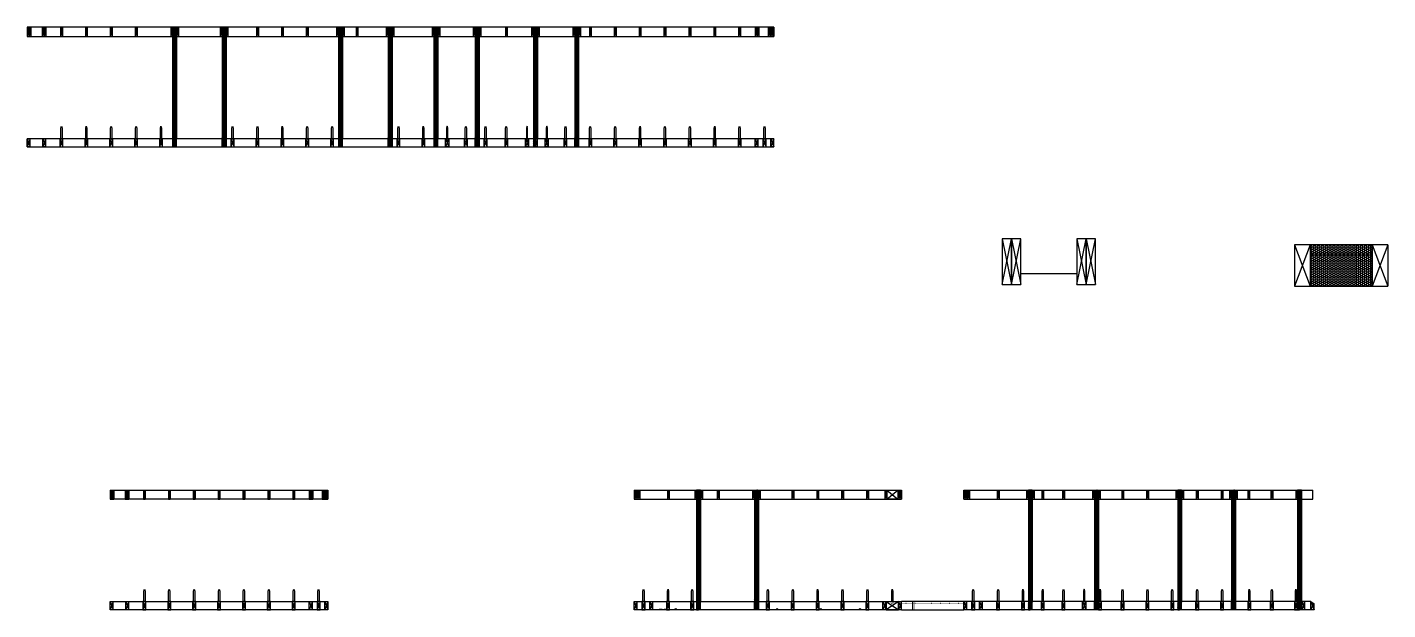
# Model space of a CAD drawing. Header units: millimetres. Extents: x 19527 to 90049, y 9890 to 62875.
# Drawn here: x 48442 to 81245, y 48841 to 62875 of the extents above; entities that cross this region are included whole.
import ezdxf

# ---------------------------------------------------------------- set-up
doc = ezdxf.new("R2010")
doc.units = ezdxf.units.MM
for name, pattern in [('ACAD_ISO03W100', [30, 12, -18]), ('ACAD_ISO07W100', [3, 0, -3]), ('DOT2', [3.175, 0, -3.175])]:
    doc.linetypes.add(name, pattern=pattern)
for name, color, linetype, lineweight, true_color in [('Lisse_basse ... Entretoises_broches', 6, 'Continuous', 25, 0xff00ff), ('Lisse_basse ... Madrier', 1, 'Continuous', 25, 0xff0000), ('Lisse_haute ... Entretoises_aiguilles', 6, 'Continuous', 25, 0xff00ff), ('Lisse_haute ... Madrier', 1, 'Continuous', 25, 0xff0000), ('Menuiseries ... Précadres', 136, 'Continuous', 25, 0x008080)]:
    doc.layers.add(name, color=color, linetype=linetype, lineweight=lineweight, true_color=true_color)

# ---------------------------------------------------------------- blocks, each defined once
blk = doc.blocks.new('madrier_lisse_basse')
at = {"layer": 'Lisse_basse ... Madrier'}
for p, q in [((0, 1000), (-375, 1000)), ((-375, 1000), (-375, 0)), ((-375, 1000), (0, 0)), ((0, 1000), (-375, 0)), ((0, 1000), (0, 0)), ((-375, 0), (0, 0))]:
    blk.add_line(p, q, dxfattribs=at)
blk = doc.blocks.new('madrier_lisse_haute')
at = {"layer": 'Lisse_haute ... Madrier'}
for p, q in [((0, 1100), (-225, 1100)), ((-225, 1100), (-225, 0)), ((-225, 1100), (0, 0)), ((-225, 0), (0, 1100)), ((0, 0), (0, 1100)), ((-225, 0), (0, 0))]:
    blk.add_line(p, q, dxfattribs=at)
blk = doc.blocks.new('Entretoise_broche_coupe_transverse')
at = {"layer": 'Lisse_basse ... Entretoises_broches'}
for p, q in [((-30, 0), (-15, 50)), ((-30, -250), (-30, 0)), ((-15, 50), (0, 0)), ((0, 0), (0, -250)), ((-52.5, -250), (-52.5, -300)), ((22.5, -250), (-52.5, -250)), ((-52.5, -250), (22.5, -450)), ((22.5, -250), (-52.5, -450)), ((-52.5, -300), (-52.5, -450)), ((-40, -250), (10, -250)), ((22.5, -300), (22.5, -250)), ((22.5, -450), (22.5, -300)), ((-52.5, -450), (22.5, -450))]:
    blk.add_line(p, q, dxfattribs=at)
at = {"layer": 'Lisse_basse ... Entretoises_broches', "linetype": 'ACAD_ISO03W100'}
for p, q in [((-30, -300), (-30, -250)), ((0, -250), (0, -300))]:
    blk.add_line(p, q, dxfattribs=at)
blk = doc.blocks.new('LisseHauteMadrierCoupe')
at = {"layer": 'Lisse_haute ... Madrier'}
for p, q in [((0, 0), (45, 0)), ((0, 0), (0, -220)), ((0, 0), (45, -220)), ((45, 0), (0, -220)), ((45, 0), (45, -220)), ((0, -220), (45, -220))]:
    blk.add_line(p, q, dxfattribs=at)
blk = doc.blocks.new('LisseHauteEntretoiseCoupe')
at = {"layer": 'Lisse_haute ... Entretoises_aiguilles'}
for p, q in [((0, 220), (45, 220)), ((0, 220), (0, 0)), ((0, 220), (45, 0)), ((45, 220), (0, 0)), ((0, 0), (45, 0)), ((45, 220), (45, 0))]:
    blk.add_line(p, q, dxfattribs=at)
blk = doc.blocks.new('PreCadreProfil')
at = {"layer": 'Menuiseries ... Précadres'}
h = blk.add_hatch(dxfattribs=at)
h.set_pattern_fill('JIS_WOOD', color=256, scale=20, style=0)
h.paths.add_polyline_path([(0, 0), (0, -2885), (45, -2885), (45, -2685), (95, -2685), (95, 0)], flags=0)
for p, q in [((0, 0), (0, -2885)), ((95, 0), (0, 0)), ((95, 0), (95, -2685)), ((0, -2885), (45, -2885)), ((45, -2685), (95, -2685)), ((45, -2685), (45, -2885))]:
    blk.add_line(p, q, dxfattribs=at)
blk = doc.blocks.new('Madrier200x75Profil')
at = {"layer": 'Lisse_basse ... Madrier'}
for p, q in [((0, -200), (0, 0)), ((0, 0), (75, -200)), ((75, 0), (0, -200)), ((0, 0), (75, 0)), ((75, -200), (0, -200)), ((75, -200), (75, 0))]:
    blk.add_line(p, q, dxfattribs=at)
blk = doc.blocks.new('Madrier200x50Profil')
at = {"layer": 'Lisse_basse ... Madrier'}
for p, q in [((0, 0), (0, 200)), ((0, 200), (50, 0)), ((50, 200), (0, 0)), ((0, 200), (50, 200)), ((50, 0), (0, 0)), ((50, 0), (50, 200))]:
    blk.add_line(p, q, dxfattribs=at)

msp = doc.modelspace()

# ---------------------------------------------------------------- hatches: boundary and pattern name
at = {"layer": 'Lisse_basse ... Entretoises_broches', "true_color": 0x800000}
h = msp.add_hatch(dxfattribs=at)
h.set_pattern_fill('HONEY', color=16, scale=10, angle=180, style=0)
h.paths.add_polyline_path([(79369.8, 57635.4), (79369.8, 56635.4), (80869.8, 56635.4), (80869.8, 57635.4)], flags=0)

# ---------------------------------------------------------------- linework, layer by layer
at = {"layer": 'Lisse_basse ... Entretoises_broches'}
for p, q in [((80869.8, 57385.4), (79369.8, 57385.4)), ((69284.2, 49290.9), (69299.2, 49340.9)), ((69284.2, 49040.9), (69284.2, 49290.9)), ((69299.2, 49340.9), (69314.2, 49290.9)), ((69314.2, 49290.9), (69314.2, 49040.9)), ((63928.7, 49040.9), (63853.7, 49040.9)), ((63866.3, 49040.9), (63916.3, 49040.9)), ((64436.7, 49040.9), (64511.7, 49040.9)), ((64449.2, 49040.9), (64499.2, 49040.9)), ((69149.2, 49040.9), (69149.2, 48840.9)), ((69149.2, 49040.9), (69449.2, 49040.9)), ((69149.2, 49040.9), (69449.2, 48840.9)), ((69449.2, 49040.9), (69149.2, 48840.9)), ((69794.2, 48840.9), (69794.2, 49040.9)), ((63130.3, 48840.9), (63130.3, 48850.9)), ((63130.3, 48850.9), (63201, 48850.9)), ((63201, 48850.9), (63201, 48840.9)), ((63751, 48850.9), (63680.3, 48850.9)), ((63680.3, 48850.9), (63680.3, 48840.9)), ((63751, 48840.9), (63751, 48850.9)), ((63801, 48840.9), (63751, 48840.9)), ((63851, 48850.9), (63801, 48850.9)), ((63801, 48850.9), (63801, 48840.9)), ((63851, 48840.9), (63851, 48850.9)), ((64061, 48855.9), (64091, 48855.9)), ((64076, 48870.9), (64076, 48840.9)), ((64301, 48840.9), (64301, 48850.9)), ((64301, 48850.9), (64351, 48850.9)), ((64351, 48850.9), (64351, 48840.9)), ((66197.4, 48840.9), (66197.4, 48850.9)), ((66197.4, 48850.9), (66247.4, 48850.9)), ((66247.4, 48850.9), (66247.4, 48840.9)), ((66507.5, 48855.9), (66537.5, 48855.9)), ((66522.5, 48870.9), (66522.5, 48840.9)), ((66747.5, 48840.9), (66747.5, 48850.9)), ((66747.5, 48850.9), (66797.5, 48850.9)), ((66797.5, 48850.9), (66797.5, 48840.9)), ((67247.5, 48840.9), (67247.5, 48850.9)), ((67247.5, 48850.9), (67297.5, 48850.9)), ((67297.5, 48850.9), (67297.5, 48840.9)), ((67557.5, 48855.9), (67587.5, 48855.9)), ((67572.5, 48870.9), (67572.5, 48840.9)), ((67747.5, 48840.9), (67747.5, 48850.9)), ((67747.5, 48850.9), (67797.5, 48850.9)), ((67797.5, 48850.9), (67797.5, 48840.9)), ((68247.5, 48840.9), (68247.5, 48850.9)), ((68247.5, 48850.9), (68297.5, 48850.9)), ((68297.5, 48850.9), (68297.5, 48840.9)), ((68507.5, 48855.9), (68537.5, 48855.9)), ((68522.5, 48870.9), (68522.5, 48840.9)), ((68747.5, 48840.9), (68747.5, 48850.9)), ((68747.5, 48850.9), (68797.5, 48850.9)), ((68797.5, 48850.9), (68797.5, 48840.9)), ((68847.5, 48840.9), (68847.5, 48850.9)), ((68847.5, 48850.9), (68918.2, 48850.9)), ((68918.2, 48850.9), (68918.2, 48840.9)), ((69149.2, 48840.9), (69449.2, 48840.9)), ((69397.5, 48840.9), (69397.5, 48850.9)), ((69397.5, 48850.9), (69468.2, 48850.9))]:
    msp.add_line(p, q, dxfattribs=at)
at = {"layer": 'Lisse_basse ... Entretoises_broches', "linetype": 'ACAD_ISO03W100'}
for p, q in [((69284.2, 48990.9), (69284.2, 49040.9)), ((69314.2, 49040.9), (69314.2, 48990.9))]:
    msp.add_line(p, q, dxfattribs=at)
at = {"layer": 'Lisse_basse ... Entretoises_broches', "color": 6, "true_color": 0xff00ff}
for p, q in [((69449.2, 48840.9), (69449.2, 49040.9)), ((69468.2, 48850.9), (69468.2, 48840.9))]:
    msp.add_line(p, q, dxfattribs=at)
at = {"layer": 'Lisse_basse ... Entretoises_broches', "linetype": 'ACAD_ISO07W100'}
msp.add_line((71024.2, 48990.9), (69524.2, 48990.9), dxfattribs=at)
at = {"layer": 'Lisse_basse ... Entretoises_broches', "color": 6, "linetype": 'DOT2', "true_color": 0xff00ff}
msp.add_line((69844.2, 49040.9), (69844.2, 48840.9), dxfattribs=at)
at = {"layer": 'Lisse_basse ... Entretoises_broches', "flags": 128}
msp.add_lwpolyline([(79369.8, 57635.4), (79369.8, 56635.4), (80869.8, 56635.4), (80869.8, 57635.4), (79369.8, 57635.4)], dxfattribs=at)
at = {"layer": 'Lisse_basse ... Entretoises_broches'}
for centre in [(64076, 48855.9), (66522.5, 48855.9), (67572.5, 48855.9), (68522.5, 48855.9)]:
    msp.add_circle(centre, 15, dxfattribs=at)
at = {"layer": 'Lisse_basse ... Madrier'}
for p, q in [((48442, 60190), (48442, 59990)), ((66442, 60190), (48442, 60190)), ((66442, 59990), (66442, 60190)), ((48442, 59990), (66442, 59990)), ((50442, 49040.9), (55692, 49040.9)), ((50442, 48840.9), (50442, 49040.9)), ((55692, 49040.9), (55692, 48840.9)), ((63074.2, 49040.9), (69524.2, 49040.9)), ((71024.2, 49040.9), (69524.2, 49040.9)), ((79392.2, 49040.9), (71024.2, 49040.9)), ((79392.2, 48840.9), (79392.2, 49040.9)), ((79392.2, 49040.9), (79467.2, 48840.9)), ((79392.2, 49040.9), (79467.2, 48983.9)), ((79450.6, 48996.6), (79392.2, 48840.9)), ((79467.2, 48840.9), (79467.2, 48983.9)), ((55692, 48840.9), (50442, 48840.9)), ((69524.2, 48840.9), (63074.2, 48840.9)), ((69524.2, 48840.9), (71024.2, 48840.9)), ((79467.2, 48840.9), (71024.2, 48840.9))]:
    msp.add_line(p, q, dxfattribs=at)
at = {"layer": 'Lisse_haute ... Entretoises_aiguilles'}
for p, q in [((73751.2, 56930.6), (72401.2, 56930.6)), ((69164.2, 51725.9), (69164.2, 51505.9)), ((69164.2, 51725.9), (69434.2, 51725.9)), ((69164.2, 51505.9), (69434.2, 51725.9)), ((69164.2, 51725.9), (69434.2, 51505.9)), ((69434.2, 51505.9), (69164.2, 51505.9)), ((69434.2, 51725.9), (69434.2, 51505.9))]:
    msp.add_line(p, q, dxfattribs=at)
at = {"layer": 'Lisse_haute ... Madrier'}
for p, q in [((66442, 62875), (48442, 62875)), ((48442, 62875), (48442, 62655)), ((48442, 62655), (66442, 62655)), ((66442, 62655), (66442, 62875)), ((50442, 51725.9), (55692, 51725.9)), ((55692, 51505.9), (50442, 51505.9)), ((55692, 51725.9), (55692, 51505.9)), ((63074.2, 51725.9), (69524.2, 51725.9)), ((63074.2, 51725.9), (63074.2, 51505.9)), ((63074.2, 51505.9), (69524.2, 51505.9)), ((69524.2, 51725.9), (69524.2, 51505.9)), ((71024.2, 51725.9), (79439.2, 51725.9)), ((71024.2, 51505.9), (71024.2, 51725.9)), ((71024.2, 51505.9), (79439.2, 51505.9)), ((79439.2, 51505.9), (79439.2, 51725.9))]:
    msp.add_line(p, q, dxfattribs=at)

# ---------------------------------------------------------------- block references
at = {"layer": 'Lisse_basse ... Entretoises_broches'}
for p in [(49282, 60440), (49882, 60440), (50481.9, 60440), (51081.9, 60440), (51681.8, 60440), (53407, 60440), (54007, 60440), (54607, 60440), (55207, 60440), (55807, 60440), (57407, 60440), (58007, 60440), (59032, 60440), (59507, 60440), (60007, 60440), (61432, 60440), (62032, 60440), (62632, 60440), (63232, 60440), (63832, 60440), (64432, 60440), (65032, 60440), (65632, 60440), (66232, 60440), (51281.9, 49291.2), (51882, 49291.2), (52482, 49291.2), (53082.1, 49291.2), (53682.2, 49291.2), (54282.2, 49291.2), (54882.3, 49291.2), (55482, 49291.2), (63314.2, 49290.9), (63906.2, 49290.9), (64489.2, 49290.9), (66314.2, 49290.9), (66914.2, 49290.9), (67514.2, 49290.9), (68114.2, 49290.9), (68714.2, 49290.9), (71264.2, 49290.9), (71864.2, 49290.9), (72464.2, 49290.9), (72939.2, 49290.9), (73439.2, 49290.9), (74321.7, 49290.9), (74864.2, 49290.9), (75464.2, 49290.9), (76064.2, 49290.9), (76664.2, 49290.9), (77264.2, 49290.9), (77921.7, 49290.9), (78464.2, 49290.9), (79046.7, 49290.9)]:
    msp.add_blockref('Entretoise_broche_coupe_transverse', p, dxfattribs=at)
at = {"layer": 'Lisse_basse ... Entretoises_broches', "yscale": -1, "rotation": 180}
for p in [(58552, 60440), (60477, 60440), (60952, 60440), (73909.2, 49290.9)]:
    msp.add_blockref('Entretoise_broche_coupe_transverse', p, dxfattribs=at)
at = {"layer": 'Lisse_basse ... Madrier'}
for name, p in [('Madrier200x75Profil', (48442, 60190)), ('Madrier200x75Profil', (48817, 60190)), ('Madrier200x50Profil', (51992, 59990)), ('Madrier200x50Profil', (53142, 59990)), ('Madrier200x50Profil', (55992, 59990)), ('Madrier200x50Profil', (57142, 59990)), ('Madrier200x50Profil', (58292, 59990)), ('Madrier200x50Profil', (59242, 59990)), ('Madrier200x50Profil', (60692, 59990)), ('Madrier200x50Profil', (61642, 59990)), ('Madrier200x75Profil', (65992, 60190)), ('Madrier200x75Profil', (66367, 60190)), ('madrier_lisse_basse', (79369.8, 56635.4)), ('madrier_lisse_basse', (81244.8, 56635.4)), ('Madrier200x75Profil', (50442, 49040.9)), ('Madrier200x75Profil', (50817, 49040.9)), ('Madrier200x75Profil', (55242, 49040.9)), ('Madrier200x75Profil', (55617, 49040.9)), ('Madrier200x75Profil', (63074.2, 49040.9)), ('Madrier200x75Profil', (63449.2, 49040.9)), ('Madrier200x50Profil', (64624.2, 48840.9)), ('Madrier200x50Profil', (65974.2, 48840.9)), ('Madrier200x75Profil', (69074.2, 49040.9)), ('Madrier200x75Profil', (69449.2, 49040.9)), ('Madrier200x75Profil', (71024.2, 49040.9)), ('Madrier200x75Profil', (71399.2, 49040.9)), ('Madrier200x50Profil', (72624.2, 48840.9)), ('Madrier200x50Profil', (74174.2, 48840.9)), ('Madrier200x50Profil', (76224.2, 48840.9)), ('Madrier200x50Profil', (77474.2, 48840.9)), ('Madrier200x50Profil', (79114.2, 48840.9)), ('Madrier200x75Profil', (79172.2, 49040.9))]:
    msp.add_blockref(name, p, dxfattribs=at)
at = {"layer": 'Lisse_haute ... Entretoises_aiguilles'}
for p in [(49244.5, 62655), (49844.5, 62655), (50444.5, 62655), (51044.5, 62655), (51902, 62655), (52042, 62655), (53097, 62655), (53237, 62655), (53969.5, 62655), (54569.5, 62655), (55169.5, 62655), (55902, 62655), (56042, 62655), (56369.5, 62655), (57097, 62655), (57237, 62655), (58202, 62655), (58342, 62655), (59197, 62655), (59337, 62655), (59969.5, 62655), (60602, 62655), (60742, 62655), (61597, 62655), (61737, 62655), (61994.5, 62655), (62594.5, 62655), (63194.5, 62655), (63794.5, 62655), (64394.5, 62655), (64994.5, 62655), (65594.5, 62655), (66307, 62655), (51244.5, 51505.9), (51844.5, 51505.9), (52444.5, 51505.9), (53044.5, 51505.9), (53644.5, 51505.9), (54244.5, 51505.9), (54844.5, 51505.9), (55557, 51505.9), (63164.2, 51505.9), (63876.7, 51505.9), (64534.2, 51505.9), (64674.2, 51505.9), (65076.7, 51505.9), (65929.2, 51505.9), (66069.2, 51505.9), (66876.7, 51505.9), (67476.7, 51505.9), (68076.7, 51505.9), (68676.7, 51505.9), (71114.2, 51505.9), (71826.7, 51505.9), (72534.2, 51505.9), (72674.2, 51505.9), (72901.7, 51505.9), (73401.7, 51505.9), (74129.2, 51505.9), (74269.2, 51505.9), (74830.4, 51505.9), (75427.3, 51505.9), (76134.3, 51505.9), (76274.2, 51505.9), (76626.8, 51505.9), (77226.7, 51505.9), (77429.3, 51505.9), (77569.4, 51505.9), (77869.2, 51505.9), (78426.8, 51505.9), (79024.2, 51505.9)]:
    msp.add_blockref('LisseHauteEntretoiseCoupe', p, dxfattribs=at)
at = {"layer": 'Lisse_haute ... Madrier'}
for name, p in [('LisseHauteMadrierCoupe', (48442, 62875)), ('LisseHauteMadrierCoupe', (48487, 62875)), ('LisseHauteMadrierCoupe', (48802, 62875)), ('LisseHauteMadrierCoupe', (48847, 62875)), ('LisseHauteMadrierCoupe', (65992, 62875)), ('LisseHauteMadrierCoupe', (66037, 62875)), ('LisseHauteMadrierCoupe', (66352, 62875)), ('LisseHauteMadrierCoupe', (66397, 62875)), ('madrier_lisse_haute', (72176.2, 56680.6)), ('madrier_lisse_haute', (72401.2, 56680.6)), ('madrier_lisse_haute', (73976.2, 56680.6)), ('madrier_lisse_haute', (74201.2, 56680.6)), ('LisseHauteMadrierCoupe', (50442, 51725.9)), ('LisseHauteMadrierCoupe', (50487, 51725.9)), ('LisseHauteMadrierCoupe', (50802, 51725.9)), ('LisseHauteMadrierCoupe', (50847, 51725.9)), ('LisseHauteMadrierCoupe', (55242, 51725.9)), ('LisseHauteMadrierCoupe', (55287, 51725.9)), ('LisseHauteMadrierCoupe', (55602, 51725.9)), ('LisseHauteMadrierCoupe', (55647, 51725.9)), ('LisseHauteMadrierCoupe', (63074.2, 51725.9)), ('LisseHauteMadrierCoupe', (63119.2, 51725.9)), ('LisseHauteMadrierCoupe', (69119.2, 51725.9)), ('LisseHauteMadrierCoupe', (69434.2, 51725.9)), ('LisseHauteMadrierCoupe', (69479.2, 51725.9)), ('LisseHauteMadrierCoupe', (71024.2, 51725.9)), ('LisseHauteMadrierCoupe', (71069.2, 51725.9))]:
    msp.add_blockref(name, p, dxfattribs=at)
at = {"layer": 'Menuiseries ... Précadres'}
for p in [(51947, 62875), (55947, 62875), (58247, 62875), (60647, 62875), (64579.2, 51725.9), (72579.2, 51725.9), (76179.2, 51725.9), (79069.2, 51725.9)]:
    msp.add_blockref('PreCadreProfil', p, dxfattribs=at)
at = {"layer": 'Menuiseries ... Précadres', "yscale": -1, "rotation": 180}
for p in [(53237, 62875), (57237, 62875), (59337, 62875), (61737, 62875), (66069.2, 51725.9), (74269.2, 51725.9), (77569.2, 51725.9)]:
    msp.add_blockref('PreCadreProfil', p, dxfattribs=at)

doc.saveas('drawing.dxf')
